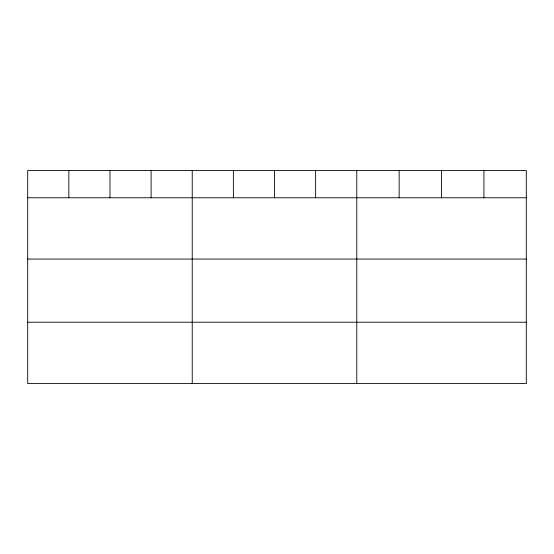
<?xml version="1.0" encoding="UTF-8"?>
<svg xmlns="http://www.w3.org/2000/svg" width="554" height="554" viewBox="0 0 554 554"><rect width="100%" height="100%" fill="white"/><g stroke="black" fill="none" stroke-linecap="round" stroke-linejoin="round"><path stroke-width="0.83" d="M526.3 197.764L526.3 383.52L27.7 383.52L27.7 170.48L526.3 170.48L526.3 197.764L27.7 197.764M27.7 259.057L526.3 259.057M27.7 322.22L526.3 322.22M483.919 170.48L483.919 197.764M441.538 170.48L441.538 197.764M399.157 170.48L399.157 197.764M356.776 170.48L356.776 383.52M315.642 170.48L315.642 197.764M274.507 170.48L274.507 197.764M233.373 170.48L233.373 197.764M192.238 170.48L192.238 383.52M151.103 170.48L151.103 197.764M109.969 170.48L109.969 197.764M68.835 170.48L68.835 197.764"/></g></svg>
